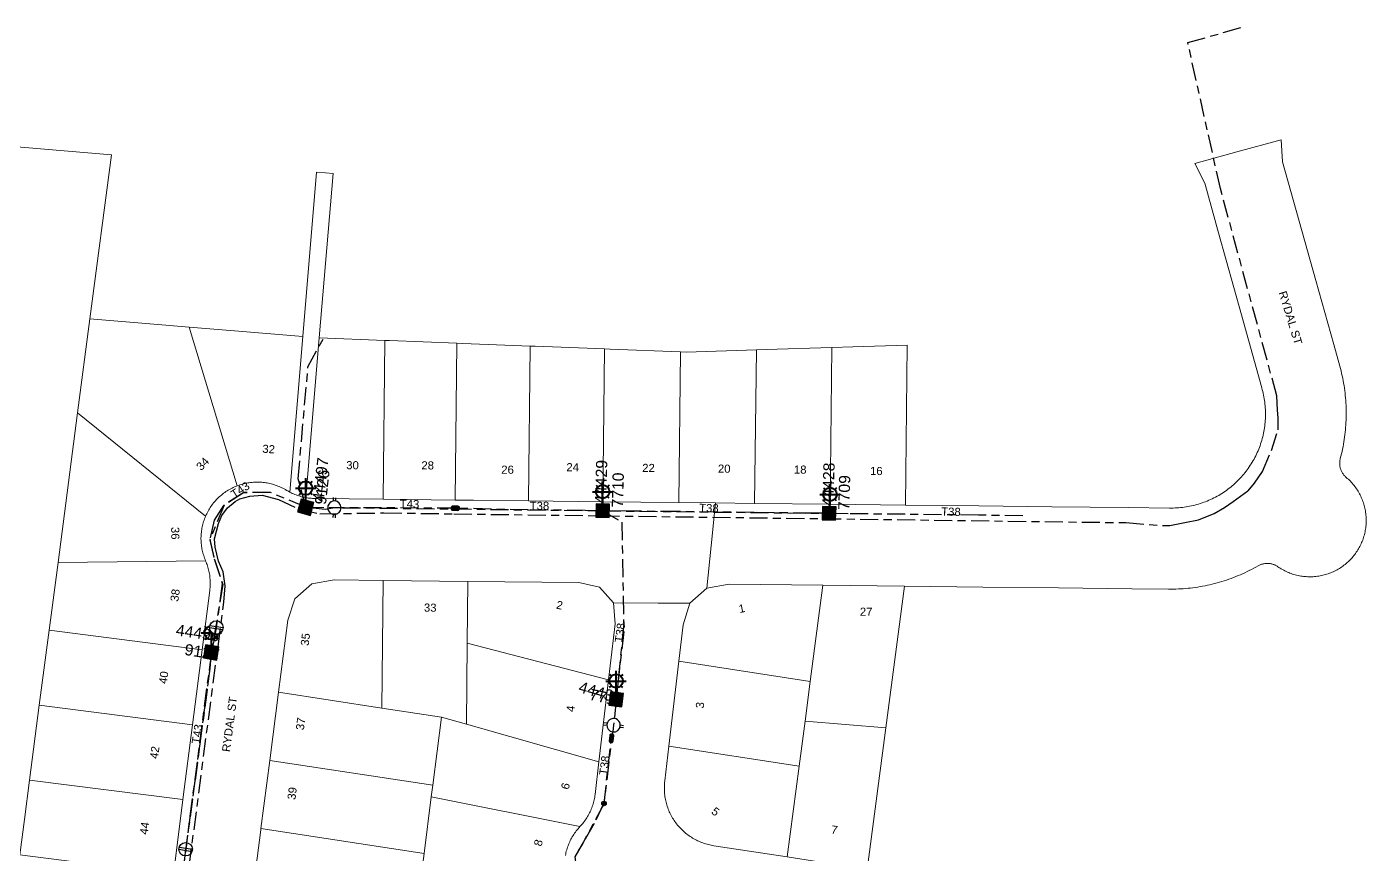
# Model space of a CAD drawing. Header units: metres. Extents: x -1 to 307109, y -2 to 6258593.
# Drawn here: x 306176.6 to 306473.9, y 6258409.2 to 6258592.9 of the extents above; entities that cross this region are included whole.
import ezdxf
from ezdxf.enums import TextEntityAlignment as Align

# ---------------------------------------------------------------- set-up
doc = ezdxf.new("R2010")
doc.units = ezdxf.units.M
doc.linetypes.add('Cable Exist UG', pattern=[8.2, 4, -1.2, 1.8, -1.2])
doc.layers.get('0').update_dxf_attribs({"color": 6})
for name, color, linetype, lineweight in [('Cadastre Buildings_SP_EXT', 9, 'Continuous', 5), ('Cadastre Land Parcels_SP_EXT', 9, 'Continuous', 5), ('Cadastre Roads_SP_EXT', 9, 'Continuous', 5)]:
    doc.layers.add(name, color=color, linetype=linetype, lineweight=lineweight)
for name, color, linetype in [('Equip_LV_EXT', 7, 'Continuous'), ('Equip_SL_EXT', 7, 'Continuous'), ('Equip_SP_SL_EXT', 7, 'Continuous'), ('Mains_HV_EXT', 7, 'Continuous'), ('Mains_LV_EXT', 7, 'Continuous'), ('Mains_SL_EXT', 7, 'Continuous'), ('Notes_SP_MISC', 7, 'Continuous'), ('SupportsUG_SP_LV_SL_EXT', 7, 'Continuous')]:
    doc.layers.add(name, color=color, linetype=linetype)
doc.styles.add('COLUMN_LABEL', font='arial.ttf')
doc.styles.add('iecARIAL', font='arial.ttf', dxfattribs={"height": 2})
doc.styles.add('POLE_LABEL', font='arial.ttf')
doc.styles.get("Standard").update_dxf_attribs({"font": 'arial.ttf'})

# ---------------------------------------------------------------- blocks, each defined once
blk = doc.blocks.new('COLUMN_EXT')
blk.add_hatch(color=256).paths.add_polyline_path([(-1.49, 1.48), (-1.49, -1.49), (1.48, -1.49), (1.48, 1.48)])
blk.add_lwpolyline([(-1.49, -1.49), (1.48, -1.49), (1.48, 1.48), (-1.49, 1.48)], close=True)
for tag, height, style, flags, p in [('ASSET_NUM', 2.5, 'COLUMN_LABEL', 8, (2, 2)), ('STRUCTURE_PLANT_NUMBER', 0.2, 'POLE_LABEL', 9, (1.81, 0.03)), ('STREET_CODE', 0.2, 'COLUMN_LABEL', 9, (1.81, -0.2))]:
    blk.add_attdef(tag, text='', height=height, dxfattribs=dict(style=style, flags=flags)).set_placement(p, align=Align.MIDDLE_LEFT)
at = {"flags": 1}
blk.add_attdef('Z', (1.81, -2.35), '', height=0.2, dxfattribs=at)
at = {"flags": 9}
for tag, p in [('COLUMN_TYPE', (1.81, -0.4)), ('OWNED_BY', (1.81, -0.6)), ('STATE', (1.81, -0.8)), ('USAGE', (1.81, -1)), ('STREETNAME', (1.81, -1.6)), ('SUBURB', (1.81, -1.8)), ('LEGEND', (1.81, -1.2)), ('LOCATION', (1.81, -1.4)), ('NOTES', (1.81, -2))]:
    blk.add_attdef(tag, text='', height=0.2, dxfattribs=at).set_placement(p, align=Align.MIDDLE_LEFT)
blk = doc.blocks.new('SL_LANTERN_EXT')
at = {"lineweight": 40}
for p, q in [((0, 1.97), (0, 6.47)), ((-2.25, 4.22), (2.25, 4.22)), ((-1.46, 5.68), (-1.06, 5.28)), ((-1.46, 2.76), (-1.06, 3.16)), ((1.46, 5.68), (1.06, 5.28)), ((1.46, 2.76), (1.06, 3.16)), ((0, 0), (0, 2.72))]:
    blk.add_line(p, q, dxfattribs=at)
blk.add_circle((0, 4.22), 1.5, dxfattribs=at)
at = {"style": 'iecARIAL', "flags": 8}
blk.add_attdef('ASSET_NUM', (1.5, 1.5), '', height=2.5, dxfattribs=at)
for tag, p, height, flags in [('OPERATING_VOLTAGE', (0.98, -1.65), 0.2, 9), ('ORIENTATION', (0.98, -1.85), 0.2, 9), ('OWNED_BY', (0.98, -2.05), 0.2, 9), ('STATE', (0.98, -2.25), 0.2, 9), ('CONSTRUCTED_VOLTAGE', (0.98, -0.65), 0.2, 9), ('CONTROL_TYPE', (0.98, -0.85), 0.2, 9), ('LANTERN_PURPOSE', (0.98, -1.05), 0.2, 9), ('LANTERN_TYPE', (0.98, -1.25), 0.2, 9), ('NO_PHASES', (0.98, -1.45), 0.2, 9), ('USAGE', (0.98, -2.45), 0.2, 9), ('CEXIST', (0.98, -2.65), 0.2, 9), ('CNEW', (0.98, -2.85), 0.2, 9), ('CNUMBER', (0.98, -3.05), 0.2, 9), ('LNUMBER', (2.18, -3.25), 2.5, 8), ('CREMOVE', (0.98, -3.25), 0.2, 9), ('CREPLACE', (0.98, -3.45), 0.2, 9), ('LKINGHEIGHT', (0.98, -3.65), 0.2, 9), ('LBRACKET', (0.98, -3.85), 0.2, 9), ('LBRACKETVOCAB', (0.98, -4.05), 0.2, 9), ('LCATEGORY', (0.98, -4.25), 0.2, 9), ('LCHARGE1', (0.98, -4.45), 0.2, 9), ('LCHARGE1PERCENT', (0.98, -4.65), 0.2, 9), ('LCHARGE2', (0.98, -4.85), 0.2, 9), ('LCHARGE2PERCENT', (0.98, -5.05), 0.2, 9), ('LCHARGE3', (0.98, -5.25), 0.2, 9), ('LCHARGE3PERCENT', (0.98, -5.45), 0.2, 9), ('LEXIST', (0.98, -5.65), 0.2, 9), ('LLAMP', (0.98, -5.85), 0.2, 9), ('LLAMPVOCAB', (0.98, -6.05), 0.2, 9), ('LMAST', (0.98, -6.25), 0.2, 9), ('LMASTVOCAB', (0.98, -6.45), 0.2, 9), ('LNEW', (0.98, -6.65), 0.2, 9), ('LANTNUMBER', (0.98, -6.85), 0.2, 9), ('LOUTREACH', (0.98, -7.25), 0.2, 9), ('LOUTREACHVOCAB', (0.98, -7.45), 0.2, 9), ('LRATECODE', (0.98, -7.65), 0.2, 9), ('LREMOVE', (0.98, -7.85), 0.2, 9), ('LREPLACE', (0.98, -8.05), 0.2, 9), ('LTYPE', (0.98, -8.25), 0.2, 9), ('LTYPEVOCAB', (0.98, -8.45), 0.2, 9), ('LEGEND', (0.98, -8.65), 0.2, 9), ('LOCATION', (0.98, -8.85), 0.2, 9), ('NOTES', (0.98, -9.05), 0.2, 9), ('STREETNAME', (0.98, -9.25), 0.2, 9), ('SUBURB', (0.98, -9.45), 0.2, 1)]:
    blk.add_attdef(tag, p, '', height=height, dxfattribs=dict(flags=flags))
blk = doc.blocks.new('LV_STJ_EXT')
h = blk.add_hatch(color=256)
edge = h.paths.add_edge_path()
edge.add_ellipse((-0.59, 0.13), major_axis=(0.226, 0.226), ratio=1, start_angle=45, end_angle=135)
edge.add_line((-0.91, 0.13), (-0.91, -0.13))
edge.add_ellipse((-0.59, -0.13), major_axis=(0.226, 0.226), ratio=1, start_angle=135, end_angle=225)
edge.add_line((-0.59, -0.45), (0.59, -0.45))
edge.add_ellipse((0.59, -0.13), major_axis=(-0.226, 0.226), ratio=1, start_angle=135, end_angle=225)
edge.add_line((0.91, -0.13), (0.91, 0.13))
edge.add_ellipse((0.59, 0.13), major_axis=(-0.226, 0.226), ratio=1, start_angle=225, end_angle=315)
edge.add_line((0.59, 0.45), (-0.59, 0.45))
blk.add_lwpolyline([(-0.91, 0.13), (-0.91, -0.13, 0.414214), (-0.59, -0.45), (0.59, -0.45, 0.414214), (0.91, -0.13), (0.91, 0.13, 0.414214), (0.59, 0.45), (-0.59, 0.45, 0.414214)], format="xyb", close=True)
at = {"flags": 1}
blk.add_attdef('Z', (0, 0), '', height=0.2, dxfattribs=at)
at = {"flags": 9}
for tag, p in [('ORIENTATION', (0, 0)), ('USAGE', (0, -0.2)), ('LEGEND', (0, -0.4)), ('NOTES', (0, -0.6))]:
    blk.add_attdef(tag, text='', height=0.2, dxfattribs=at).set_placement(p, align=Align.MIDDLE_LEFT)
blk = doc.blocks.new('SL_STJ_EXT')
h = blk.add_hatch(color=256)
edge = h.paths.add_edge_path()
edge.add_ellipse((-0.59, 0.13), major_axis=(0.226, 0.226), ratio=1, start_angle=45, end_angle=135)
edge.add_line((-0.91, 0.13), (-0.91, -0.13))
edge.add_ellipse((-0.59, -0.13), major_axis=(0.226, 0.226), ratio=1, start_angle=135, end_angle=225)
edge.add_line((-0.59, -0.45), (0.59, -0.45))
edge.add_ellipse((0.59, -0.13), major_axis=(-0.226, 0.226), ratio=1, start_angle=135, end_angle=225)
edge.add_line((0.91, -0.13), (0.91, 0.13))
edge.add_ellipse((0.59, 0.13), major_axis=(-0.226, 0.226), ratio=1, start_angle=225, end_angle=315)
edge.add_line((0.59, 0.45), (-0.59, 0.45))
blk.add_lwpolyline([(-0.91, 0.13), (-0.91, -0.13, 0.414214), (-0.59, -0.45), (0.59, -0.45, 0.414214), (0.91, -0.13), (0.91, 0.13, 0.414214), (0.59, 0.45), (-0.59, 0.45, 0.414214)], format="xyb", close=True)
at = {"flags": 1}
blk.add_attdef('Z', (0, 0), '', height=0.2, dxfattribs=at)
at = {"flags": 9}
for tag, p in [('ORIENTATION', (0, 0)), ('USAGE', (0, -0.2)), ('LEGEND', (0, -0.4)), ('NOTES', (0, -0.6))]:
    blk.add_attdef(tag, text='', height=0.2, dxfattribs=at).set_placement(p, align=Align.MIDDLE_LEFT)
blk = doc.blocks.new('LV_UG_LINKS_CLOSED_EXT')
blk.add_wipeout([(-1.06, 1.06), (-1.18, 0.92), (-1.29, 0.76), (-1.37, 0.59), (-1.43, 0.42), (-1.48, 0.23), (-1.49, 0.05), (-1.49, -0.14), (-1.46, -0.33), (-1.41, -0.51), (-1.33, -0.68), (-1.24, -0.84), (-1.12, -0.99), (-0.99, -1.12), (-0.84, -1.24), (-0.68, -1.33), (-0.51, -1.41), (-0.33, -1.46), (-0.14, -1.49), (0.05, -1.49), (0.23, -1.48), (0.42, -1.43), (0.59, -1.37), (0.76, -1.29), (0.92, -1.18), (1.06, -1.06), (1.18, -0.92), (1.29, -0.76), (1.37, -0.59), (1.43, -0.42), (1.48, -0.23), (1.49, -0.05), (1.49, 0.14), (1.46, 0.33), (1.41, 0.51), (1.33, 0.68), (1.24, 0.84), (1.12, 0.99), (0.99, 1.12), (0.84, 1.24), (0.68, 1.33), (0.51, 1.41), (0.33, 1.46), (0.14, 1.49), (-0.05, 1.49), (-0.23, 1.48), (-0.42, 1.43), (-0.59, 1.37), (-0.76, 1.29), (-0.92, 1.18)])
for p, q in [((-0.25, -1.48), (-0.25, 1.48)), ((0.25, -1.48), (0.25, 1.48))]:
    blk.add_line(p, q)
blk.add_circle((0, 0), 1.5)
at = {"flags": 9}
for tag, p in [('ACTUAL_STATUS', (0, 0)), ('CONSTRUCTED_VOLTAGE', (0, -0.2)), ('OPERATING_VOLTAGE', (0, -0.6)), ('ORIENTATION', (0, -0.8)), ('STATE', (0, -1)), ('SWITCH_TYPE', (0, -1.2)), ('NO_PHASES', (0, -0.4)), ('USAGE', (0, -1.4)), ('NOTES', (0, -1.6))]:
    blk.add_attdef(tag, text='', height=0.2, dxfattribs=at).set_placement(p, align=Align.MIDDLE_LEFT)
at = {"flags": 1}
blk.add_attdef('Z', (0, 0), '', height=0.2, dxfattribs=at)
blk = doc.blocks.new('LV_UG_LINKS_OPEN_EXT')
blk.add_wipeout([(-0.25, 1.47), (-0.43, 1.43), (-0.61, 1.36), (-0.77, 1.28), (-0.93, 1.17), (-1.07, 1.05), (-1.19, 0.9), (-1.29, 0.75), (-1.38, 0.58), (-1.44, 0.4), (-1.48, 0.22), (-1.49, 0.03), (-1.49, -0.16), (-1.45, -0.34), (-1.4, -0.52), (-1.32, -0.69), (-1.23, -0.85), (-1.11, -1), (-0.98, -1.13), (-0.83, -1.24), (-0.66, -1.34), (-0.49, -1.41), (-0.31, -1.46), (-0.13, -1.49), (0.06, -1.49), (0.25, -1.47), (0.43, -1.43), (0.61, -1.36), (0.77, -1.28), (0.93, -1.17), (1.07, -1.05), (1.19, -0.9), (1.29, -0.75), (1.38, -0.58), (1.44, -0.4), (1.48, -0.22), (1.49, -0.03), (1.49, 0.16), (1.45, 0.34), (1.4, 0.52), (1.32, 0.69), (1.23, 0.85), (1.11, 1), (0.98, 1.13), (0.83, 1.24), (0.66, 1.34), (0.49, 1.41), (0.31, 1.46), (0.13, 1.49), (-0.06, 1.49)])
for p, q in [((-0.25, 1.47), (-0.25, 2.22)), ((0.25, 1.47), (0.25, 2.22)), ((-0.25, -1.47), (-0.25, -2.22)), ((0.25, -1.47), (0.25, -2.22))]:
    blk.add_line(p, q)
blk.add_lwpolyline([(0, -1.49, 1), (0, 1.49, 1)], format="xyb", close=True)
at = {"flags": 9}
for tag, p in [('ACTUAL_STATUS', (0, 0)), ('CONSTRUCTED_VOLTAGE', (0, -0.2)), ('OPERATING_VOLTAGE', (0, -0.6)), ('ORIENTATION', (0, -0.8)), ('STATE', (0, -1)), ('SWITCH_TYPE', (0, -1.2)), ('NO_PHASES', (0, -0.4)), ('USAGE', (0, -1.4)), ('NOTES', (0, -1.6))]:
    blk.add_attdef(tag, text='', height=0.2, dxfattribs=at).set_placement(p, align=Align.MIDDLE_LEFT)
at = {"flags": 1}
blk.add_attdef('Z', (0, 0), '', height=0.2, dxfattribs=at)
blk = doc.blocks.new('CONNECTOR_NODE_EXT')
h = blk.add_hatch(color=256)
edge = h.paths.add_edge_path()
edge.add_arc((0, 0), 0.5, 0, 360)
blk.add_circle((0, 0), 0.5)
at = {"flags": 1}
blk.add_attdef('Z', (0, 0), '', height=0.2, dxfattribs=at)
at = {"flags": 9}
for tag, p in [('CONNECTOR_TYPE', (0, 0)), ('CONSTRUCTED_VOLTAGE', (0, -0.2)), ('OPERATING_VOLTAGE', (0, -0.6)), ('ORIENTATION', (0, -0.8)), ('SUBTYPE', (0, -1)), ('NO_PHASES', (0, -0.4)), ('USAGE', (0, -1.2)), ('NOTES', (0, -1.4))]:
    blk.add_attdef(tag, text='', height=0.2, dxfattribs=at).set_placement(p, align=Align.MIDDLE_LEFT)

msp = doc.modelspace()

# ---------------------------------------------------------------- linework, layer by layer
at = {"layer": 'Cadastre Buildings_SP_EXT', "linetype": 'Continuous'}
msp.add_lwpolyline([(306176.06, 6258416.92), (306177.21, 6258425.7), (306179.38, 6258442.32), (306181.56, 6258458.94), (306183.53, 6258474.01), (306187.88, 6258507.22), (306190.6, 6258528.05), (306195.37, 6258564.45), (306150.74, 6258568.2)], dxfattribs=at)
at = {"layer": 'Cadastre Land Parcels_SP_EXT', "linetype": 'Continuous'}
for points in [[(306216.4, 6258484.53), (306216.53, 6258484.81), (306216.68, 6258485.09), (306216.82, 6258485.37), (306216.98, 6258485.64), (306217.14, 6258485.91), (306217.31, 6258486.17), (306217.48, 6258486.43), (306217.66, 6258486.68), (306217.85, 6258486.93), (306218.04, 6258487.18), (306218.24, 6258487.42), (306218.45, 6258487.65), (306218.66, 6258487.88), (306218.88, 6258488.11), (306219.1, 6258488.33), (306219.33, 6258488.54), (306219.56, 6258488.75), (306219.8, 6258488.95), (306220.04, 6258489.15), (306220.29, 6258489.34), (306220.54, 6258489.52), (306220.8, 6258489.7), (306221.06, 6258489.87), (306221.33, 6258490.03), (306221.6, 6258490.19), (306221.87, 6258490.34), (306222.15, 6258490.49), (306222.43, 6258490.62), (306222.72, 6258490.75), (306223, 6258490.87), (306223.3, 6258490.99), (306212.64, 6258526.22), (306207.48, 6258526.65), (306190.6, 6258528.05), (306187.88, 6258507.22), (306216.27, 6258484.24), (306216.4, 6258484.53)], [(306237.86, 6258524.13), (306222.67, 6258525.39), (306212.64, 6258526.22), (306223.3, 6258490.99), (306223.58, 6258491.1), (306223.88, 6258491.2), (306224.17, 6258491.29), (306224.47, 6258491.37), (306224.76, 6258491.45), (306225.06, 6258491.52), (306225.37, 6258491.58), (306225.67, 6258491.64), (306225.97, 6258491.69), (306226.28, 6258491.73), (306226.59, 6258491.76), (306226.89, 6258491.78), (306227.2, 6258491.8), (306227.51, 6258491.81), (306227.82, 6258491.82), (306228.12, 6258491.81), (306228.43, 6258491.8), (306228.74, 6258491.78), (306229.05, 6258491.75), (306229.35, 6258491.71), (306229.66, 6258491.67), (306229.96, 6258491.62), (306230.26, 6258491.56), (306230.57, 6258491.5), (306230.86, 6258491.42), (306231.16, 6258491.34), (306231.46, 6258491.26), (306231.75, 6258491.16), (306232.04, 6258491.06), (306232.33, 6258490.95), (306232.62, 6258490.83), (306232.9, 6258490.71), (306233.18, 6258490.58), (306233.45, 6258490.45), (306233.73, 6258490.3), (306233.99, 6258490.15), (306234.26, 6258489.99), (306234.5, 6258489.87), (306234.73, 6258489.74), (306234.96, 6258489.6), (306237.86, 6258524.13)], [(306256.06, 6258523.26), (306241.51, 6258523.82), (306238.53, 6258488.38), (306238.82, 6258488.33), (306239.12, 6258488.28), (306239.42, 6258488.25), (306239.72, 6258488.22), (306240.02, 6258488.2), (306240.32, 6258488.18), (306240.62, 6258488.18), (306255.67, 6258488.01), (306256.06, 6258523.26)], [(306272.05, 6258522.64), (306257.09, 6258523.22), (306256.06, 6258523.26), (306255.67, 6258488.01), (306271.67, 6258487.84), (306272.05, 6258522.64)], [(306288.3, 6258522.01), (306275.26, 6258522.51), (306273.23, 6258522.59), (306272.05, 6258522.64), (306271.67, 6258487.84), (306275.73, 6258487.79), (306287.92, 6258487.65), (306288.3, 6258522.01)], [(306304.81, 6258521.36), (306289.42, 6258521.96), (306288.3, 6258522.01), (306287.92, 6258487.65), (306304.43, 6258487.47), (306304.81, 6258521.36)], [(306321.66, 6258520.71), (306306.06, 6258521.32), (306304.81, 6258521.36), (306304.43, 6258487.47), (306321.28, 6258487.28), (306321.66, 6258520.71)], [(306338.52, 6258521.15), (306322.95, 6258520.66), (306321.66, 6258520.71), (306321.28, 6258487.28), (306329.43, 6258487.19), (306338.13, 6258487.1), (306338.52, 6258521.15)], [(306355.27, 6258521.69), (306340.7, 6258521.22), (306338.52, 6258521.15), (306338.13, 6258487.1), (306354.88, 6258486.91), (306355.27, 6258521.69)], [(306372.03, 6258522.22), (306359.94, 6258521.84), (306355.27, 6258521.69), (306354.88, 6258486.91), (306371.63, 6258486.72), (306372.03, 6258522.22)], [(306216.17, 6258474.64), (306216.06, 6258474.92), (306215.95, 6258475.21), (306215.86, 6258475.51), (306215.77, 6258475.8), (306215.68, 6258476.1), (306215.61, 6258476.4), (306215.54, 6258476.7), (306215.48, 6258477), (306215.42, 6258477.3), (306215.38, 6258477.61), (306215.34, 6258477.91), (306215.31, 6258478.22), (306215.29, 6258478.53), (306215.27, 6258478.83), (306215.26, 6258479.14), (306215.26, 6258479.45), (306215.27, 6258479.76), (306215.28, 6258480.07), (306215.31, 6258480.37), (306215.34, 6258480.68), (306215.37, 6258480.99), (306215.42, 6258481.29), (306215.47, 6258481.59), (306215.53, 6258481.9), (306215.6, 6258482.2), (306215.67, 6258482.5), (306215.76, 6258482.79), (306215.85, 6258483.09), (306215.94, 6258483.38), (306216.05, 6258483.67), (306216.16, 6258483.96), (306216.27, 6258484.24), (306187.88, 6258507.22), (306183.53, 6258474.01), (306216.29, 6258474.35), (306216.17, 6258474.64)], [(306217.21, 6258467.8), (306217.25, 6258468.1), (306217.28, 6258468.41), (306217.3, 6258468.71), (306217.31, 6258469.01), (306217.31, 6258469.32), (306217.31, 6258469.62), (306217.3, 6258469.93), (306217.29, 6258470.23), (306217.26, 6258470.53), (306217.23, 6258470.84), (306217.19, 6258471.14), (306217.15, 6258471.44), (306217.09, 6258471.74), (306217.03, 6258472.04), (306216.96, 6258472.33), (306216.89, 6258472.63), (306216.81, 6258472.92), (306216.72, 6258473.21), (306216.62, 6258473.5), (306216.52, 6258473.79), (306216.41, 6258474.07), (306216.29, 6258474.35), (306183.53, 6258474.01), (306181.56, 6258458.94), (306215.52, 6258454.61), (306217.21, 6258467.8)], [(306255.71, 6258470), (306244.81, 6258470.13), (306239.87, 6258469.22), (306236.08, 6258465.92), (306234.5, 6258461.15), (306232.46, 6258445.18), (306255.39, 6258441.68), (306255.71, 6258470)], [(306274.36, 6258456.1), (306274.51, 6258469.79), (306255.71, 6258470), (306255.39, 6258441.68), (306268.63, 6258439.66), (306274.16, 6258438.09), (306274.36, 6258456.1)], [(306307.18, 6258460.34), (306306.79, 6258465.01), (306303.69, 6258468.53), (306299.11, 6258469.52), (306274.51, 6258469.79), (306274.36, 6258456.1), (306305.72, 6258447.92), (306307.18, 6258460.34)], [(306353.28, 6258468.92), (306332.48, 6258469.15), (306327.55, 6258468.25), (306323.79, 6258464.94), (306322.27, 6258460.17), (306321.32, 6258452.08), (306350.48, 6258447.57), (306353.28, 6258468.92)], [(306371.38, 6258468.72), (306353.28, 6258468.92), (306350.48, 6258447.57), (306349.33, 6258438.77), (306367.26, 6258437.31), (306371.38, 6258468.72)], [(306215.52, 6258454.61), (306181.56, 6258458.94), (306179.38, 6258442.32), (306213.39, 6258437.98), (306215.52, 6258454.61)], [(306305.72, 6258447.92), (306274.36, 6258456.1), (306274.16, 6258438.09), (306303.59, 6258429.75), (306305.72, 6258447.92)], [(306349.33, 6258438.77), (306350.48, 6258447.57), (306321.32, 6258452.08), (306319.1, 6258433.22), (306348.02, 6258428.75), (306349.33, 6258438.77)], [(306268.63, 6258439.66), (306255.39, 6258441.68), (306232.46, 6258445.18), (306230.52, 6258430.06), (306266.7, 6258424.53), (306268.63, 6258439.66)], [(306213.39, 6258437.98), (306179.38, 6258442.32), (306177.21, 6258425.7), (306211.26, 6258421.35), (306213.39, 6258437.98)], [(306299.59, 6258415.59), (306299.8, 6258415.83), (306300, 6258416.06), (306300.19, 6258416.3), (306300.38, 6258416.55), (306300.56, 6258416.8), (306300.73, 6258417.06), (306300.9, 6258417.32), (306301.06, 6258417.58), (306301.22, 6258417.85), (306301.37, 6258418.12), (306301.51, 6258418.39), (306301.64, 6258418.67), (306301.77, 6258418.95), (306301.89, 6258419.24), (306302.01, 6258419.53), (306302.11, 6258419.82), (306302.21, 6258420.11), (306302.3, 6258420.4), (306302.39, 6258420.7), (306302.47, 6258421), (306302.54, 6258421.3), (306302.6, 6258421.61), (306302.65, 6258421.91), (306302.7, 6258422.22), (306302.74, 6258422.52), (306303.59, 6258429.75), (306274.16, 6258438.09), (306268.63, 6258439.66), (306266.7, 6258424.53), (306266.37, 6258422), (306299.38, 6258415.37), (306299.59, 6258415.59)], [(306367.26, 6258437.31), (306349.33, 6258438.77), (306348.02, 6258428.75), (306345.38, 6258408.63), (306363.14, 6258405.88), (306367.26, 6258437.31)], [(306348.02, 6258428.75), (306319.1, 6258433.22), (306318.19, 6258425.5), (306318.16, 6258425.19), (306318.13, 6258424.87), (306318.11, 6258424.56), (306318.1, 6258424.24), (306318.1, 6258423.92), (306318.1, 6258423.6), (306318.11, 6258423.29), (306318.13, 6258422.97), (306318.16, 6258422.66), (306318.19, 6258422.34), (306318.24, 6258422.03), (306318.29, 6258421.71), (306318.34, 6258421.4), (306318.41, 6258421.09), (306318.48, 6258420.78), (306318.56, 6258420.47), (306318.65, 6258420.17), (306318.75, 6258419.87), (306318.85, 6258419.57), (306318.96, 6258419.27), (306319.08, 6258418.98), (306319.2, 6258418.68), (306319.33, 6258418.4), (306319.47, 6258418.11), (306319.62, 6258417.83), (306319.77, 6258417.55), (306319.93, 6258417.28), (306320.1, 6258417.01), (306320.27, 6258416.74), (306320.45, 6258416.48), (306320.64, 6258416.22), (306320.83, 6258415.97), (306321.03, 6258415.72), (306321.23, 6258415.48), (306321.44, 6258415.24), (306321.66, 6258415.01), (306321.88, 6258414.78), (306322.11, 6258414.56), (306322.34, 6258414.34), (306322.58, 6258414.13), (306322.82, 6258413.93), (306323.07, 6258413.73), (306323.32, 6258413.54), (306323.58, 6258413.35), (306323.84, 6258413.17), (306324.1, 6258413), (306324.37, 6258412.84), (306324.65, 6258412.68), (306324.93, 6258412.52), (306325.21, 6258412.38), (306325.49, 6258412.24), (306325.78, 6258412.11), (306326.07, 6258411.98), (306326.37, 6258411.86), (306326.66, 6258411.75), (306326.96, 6258411.65), (306327.27, 6258411.55), (306327.57, 6258411.47), (306327.88, 6258411.38), (306328.19, 6258411.31), (306328.5, 6258411.25), (306328.81, 6258411.19), (306329.12, 6258411.14), (306345.38, 6258408.63), (306348.02, 6258428.75)], [(306266.37, 6258422), (306266.7, 6258424.53), (306230.52, 6258430.06), (306228.58, 6258414.94), (306264.76, 6258409.41), (306266.37, 6258422)], [(306211.26, 6258421.35), (306177.21, 6258425.7), (306176.06, 6258416.92), (306175.03, 6258409.08), (306209.13, 6258404.73), (306211.26, 6258421.35)], [(306263.03, 6258395.91), (306264.76, 6258409.41), (306228.58, 6258414.94), (306228.54, 6258414.64), (306226.64, 6258399.82), (306262.82, 6258394.29), (306263.03, 6258395.91)]]:
    msp.add_lwpolyline(points, close=True, dxfattribs=at)
msp.add_lwpolyline([(306296.14, 6258408.98), (306296.2, 6258409.29), (306296.27, 6258409.6), (306296.34, 6258409.91), (306296.43, 6258410.21), (306296.52, 6258410.51), (306296.62, 6258410.81), (306296.72, 6258411.11), (306296.84, 6258411.41), (306296.96, 6258411.7), (306297.09, 6258411.99), (306297.22, 6258412.27), (306297.36, 6258412.55), (306297.52, 6258412.83), (306297.67, 6258413.1), (306297.84, 6258413.37), (306298.01, 6258413.64), (306298.18, 6258413.9), (306298.37, 6258414.16), (306298.56, 6258414.41), (306298.76, 6258414.66), (306298.96, 6258414.9), (306299.17, 6258415.14), (306299.38, 6258415.37), (306266.37, 6258422), (306264.76, 6258409.41), (306263.03, 6258395.91)], dxfattribs=at)
at = {"layer": 'Cadastre Roads_SP_EXT', "linetype": 'Continuous'}
for points in [[(306473.34, 6258486.94), (306473.25, 6258487.23), (306473.14, 6258487.53), (306473.03, 6258487.82), (306472.92, 6258488.11), (306472.79, 6258488.4), (306472.66, 6258488.68), (306472.52, 6258488.96), (306472.38, 6258489.24), (306472.23, 6258489.51), (306472.07, 6258489.78), (306471.91, 6258490.05), (306471.73, 6258490.31), (306471.55, 6258490.57), (306471.37, 6258490.82), (306471.18, 6258491.07), (306470.98, 6258491.31), (306470.78, 6258491.55), (306470.57, 6258491.78), (306470.36, 6258492.01), (306470.14, 6258492.23), (306469.91, 6258492.44), (306469.68, 6258492.65), (306469.44, 6258492.86), (306469.31, 6258492.98), (306469.18, 6258493.1), (306469.06, 6258493.23), (306468.94, 6258493.36), (306468.83, 6258493.5), (306468.73, 6258493.64), (306468.63, 6258493.79), (306468.53, 6258493.94), (306468.45, 6258494.1), (306468.37, 6258494.26), (306468.3, 6258494.42), (306468.24, 6258494.59), (306468.18, 6258494.76), (306468.13, 6258494.93), (306468.09, 6258495.1), (306468.05, 6258495.27), (306468.02, 6258495.45), (306468.01, 6258495.63), (306467.99, 6258495.8), (306467.99, 6258495.98), (306467.99, 6258496.16), (306468.01, 6258496.34), (306468.02, 6258496.51), (306468.05, 6258496.69), (306468.09, 6258496.86), (306468.13, 6258497.04), (306468.26, 6258497.56), (306468.39, 6258498.08), (306468.51, 6258498.61), (306468.63, 6258499.14), (306468.73, 6258499.67), (306468.83, 6258500.2), (306468.92, 6258500.73), (306469.01, 6258501.27), (306469.08, 6258501.8), (306469.15, 6258502.34), (306469.21, 6258502.88), (306469.27, 6258503.42), (306469.31, 6258503.95), (306469.35, 6258504.49), (306469.38, 6258505.03), (306469.41, 6258505.57), (306469.43, 6258506.11), (306469.43, 6258506.65), (306469.44, 6258507.2), (306469.43, 6258507.74), (306469.42, 6258508.28), (306469.4, 6258508.83), (306469.37, 6258509.38), (306469.33, 6258509.93), (306469.29, 6258510.48), (306469.23, 6258511.03), (306469.17, 6258511.58), (306469.11, 6258512.13), (306469.03, 6258512.68), (306468.95, 6258513.23), (306468.86, 6258513.77), (306468.76, 6258514.32), (306468.65, 6258514.86), (306468.53, 6258515.4), (306468.41, 6258515.94), (306468.28, 6258516.48), (306468.15, 6258517.01), (306468, 6258517.54), (306466.66, 6258522.36), (306462.7, 6258536.52), (306455.33, 6258562.92), (306454.97, 6258567.76), (306445.19, 6258565.07), (306435.83, 6258562.48), (306438.04, 6258558.12), (306441.1, 6258547.11), (306446.18, 6258528.91), (306450.69, 6258512.71), (306450.8, 6258512.32), (306450.91, 6258511.92), (306451, 6258511.53), (306451.09, 6258511.13), (306451.17, 6258510.73), (306451.24, 6258510.33), (306451.3, 6258509.93), (306451.36, 6258509.52), (306451.4, 6258509.12), (306451.44, 6258508.72), (306451.47, 6258508.31), (306451.5, 6258507.9), (306451.51, 6258507.5), (306451.52, 6258507.09), (306451.52, 6258506.68), (306451.51, 6258506.28), (306451.49, 6258505.87), (306451.47, 6258505.46), (306451.44, 6258505.06), (306451.4, 6258504.65), (306451.35, 6258504.25), (306451.3, 6258503.85), (306451.23, 6258503.44), (306451.16, 6258503.04), (306451.08, 6258502.64), (306450.99, 6258502.25), (306450.9, 6258501.85), (306450.8, 6258501.46), (306450.69, 6258501.07), (306450.57, 6258500.68), (306450.44, 6258500.29), (306450.31, 6258499.9), (306450.17, 6258499.52), (306450.02, 6258499.14), (306449.87, 6258498.77), (306449.7, 6258498.39), (306449.53, 6258498.02), (306449.36, 6258497.66), (306449.17, 6258497.29), (306448.98, 6258496.94), (306448.78, 6258496.58), (306448.58, 6258496.23), (306448.37, 6258495.88), (306448.15, 6258495.54), (306447.92, 6258495.2), (306447.69, 6258494.86), (306447.45, 6258494.53), (306447.21, 6258494.21), (306446.96, 6258493.89), (306446.7, 6258493.57), (306446.44, 6258493.26), (306446.17, 6258492.96), (306445.89, 6258492.66), (306445.61, 6258492.36), (306445.32, 6258492.08), (306445.03, 6258491.79), (306444.73, 6258491.52), (306444.43, 6258491.24), (306444.12, 6258490.98), (306443.81, 6258490.72), (306443.49, 6258490.47), (306443.17, 6258490.22), (306442.84, 6258489.98), (306442.51, 6258489.74), (306442.17, 6258489.52), (306441.83, 6258489.3), (306441.48, 6258489.08), (306441.13, 6258488.87), (306440.78, 6258488.67), (306440.42, 6258488.48), (306440.06, 6258488.29), (306439.69, 6258488.11), (306439.32, 6258487.94), (306438.95, 6258487.78), (306438.58, 6258487.62), (306438.2, 6258487.47), (306437.82, 6258487.33), (306437.43, 6258487.19), (306437.05, 6258487.06), (306436.66, 6258486.94), (306436.27, 6258486.83), (306435.87, 6258486.72), (306435.48, 6258486.63), (306435.08, 6258486.54), (306434.68, 6258486.45), (306434.28, 6258486.38), (306433.88, 6258486.31), (306433.48, 6258486.25), (306433.08, 6258486.2), (306432.67, 6258486.16), (306432.26, 6258486.13), (306431.86, 6258486.1), (306431.45, 6258486.08), (306431.05, 6258486.07), (306430.64, 6258486.07), (306430.23, 6258486.07), (306421.13, 6258486.17), (306404.13, 6258486.36), (306387.88, 6258486.54), (306371.63, 6258486.72), (306354.88, 6258486.91), (306338.13, 6258487.1), (306329.43, 6258487.19), (306328.49, 6258477.71), (306327.55, 6258468.25), (306332.48, 6258469.15), (306353.28, 6258468.92), (306371.38, 6258468.72), (306388.79, 6258468.52), (306405.58, 6258468.34), (306421.82, 6258468.15), (306430.02, 6258468.06), (306430.56, 6258468.06), (306431.1, 6258468.07), (306431.64, 6258468.08), (306432.18, 6258468.1), (306432.73, 6258468.13), (306433.27, 6258468.16), (306433.81, 6258468.21), (306434.35, 6258468.26), (306434.89, 6258468.31), (306435.43, 6258468.38), (306435.96, 6258468.45), (306436.5, 6258468.53), (306437.03, 6258468.62), (306437.57, 6258468.72), (306438.11, 6258468.82), (306438.64, 6258468.93), (306439.18, 6258469.05), (306439.71, 6258469.18), (306440.24, 6258469.31), (306440.77, 6258469.45), (306441.3, 6258469.6), (306441.83, 6258469.76), (306442.35, 6258469.92), (306442.87, 6258470.09), (306443.39, 6258470.27), (306443.91, 6258470.46), (306444.42, 6258470.65), (306444.93, 6258470.85), (306445.44, 6258471.06), (306445.94, 6258471.27), (306446.44, 6258471.49), (306446.94, 6258471.72), (306447.44, 6258471.96), (306447.93, 6258472.2), (306448.42, 6258472.45), (306448.9, 6258472.7), (306449.38, 6258472.97), (306449.86, 6258473.24), (306450.02, 6258473.32), (306450.17, 6258473.4), (306450.33, 6258473.47), (306450.49, 6258473.53), (306450.66, 6258473.59), (306450.83, 6258473.64), (306451, 6258473.68), (306451.17, 6258473.71), (306451.34, 6258473.74), (306451.51, 6258473.76), (306451.69, 6258473.77), (306451.86, 6258473.78), (306452.04, 6258473.78), (306452.21, 6258473.77), (306452.38, 6258473.75), (306452.56, 6258473.73), (306452.73, 6258473.7), (306452.9, 6258473.66), (306453.07, 6258473.61), (306453.23, 6258473.56), (306453.4, 6258473.5), (306453.56, 6258473.43), (306453.7, 6258473.36), (306453.84, 6258473.29), (306453.97, 6258473.22), (306454.11, 6258473.13), (306454.24, 6258473.05), (306454.49, 6258472.88), (306454.75, 6258472.71), (306455.02, 6258472.55), (306455.28, 6258472.39), (306455.56, 6258472.25), (306455.83, 6258472.11), (306456.11, 6258471.97), (306456.39, 6258471.85), (306456.67, 6258471.73), (306456.96, 6258471.61), (306457.25, 6258471.51), (306457.54, 6258471.41), (306457.84, 6258471.32), (306458.14, 6258471.24), (306458.44, 6258471.16), (306458.74, 6258471.09), (306459.04, 6258471.03), (306459.34, 6258470.98), (306459.65, 6258470.93), (306459.95, 6258470.89), (306460.26, 6258470.86), (306460.57, 6258470.84), (306460.88, 6258470.82), (306461.19, 6258470.81), (306461.49, 6258470.81), (306461.8, 6258470.82), (306462.11, 6258470.83), (306462.42, 6258470.85), (306462.73, 6258470.88), (306463.03, 6258470.92), (306463.34, 6258470.97), (306463.64, 6258471.02), (306463.94, 6258471.08), (306464.25, 6258471.14), (306464.54, 6258471.22), (306464.84, 6258471.3), (306465.14, 6258471.39), (306465.43, 6258471.49), (306465.72, 6258471.59), (306466.01, 6258471.7), (306466.29, 6258471.82), (306466.57, 6258471.94), (306466.85, 6258472.07), (306467.13, 6258472.21), (306467.4, 6258472.36), (306467.67, 6258472.51), (306467.93, 6258472.67), (306468.19, 6258472.83), (306468.45, 6258473), (306468.7, 6258473.18), (306468.94, 6258473.36), (306469.19, 6258473.55), (306469.42, 6258473.74), (306469.65, 6258473.94), (306469.88, 6258474.15), (306470.11, 6258474.36), (306470.32, 6258474.58), (306470.53, 6258474.8), (306470.74, 6258475.03), (306470.94, 6258475.26), (306471.14, 6258475.5), (306471.32, 6258475.74), (306471.51, 6258475.99), (306471.68, 6258476.24), (306471.85, 6258476.5), (306472.02, 6258476.76), (306472.18, 6258477.02), (306472.33, 6258477.29), (306472.47, 6258477.56), (306472.61, 6258477.83), (306472.74, 6258478.11), (306472.86, 6258478.39), (306472.98, 6258478.67), (306473.09, 6258478.96), (306473.19, 6258479.25), (306473.29, 6258479.55), (306473.38, 6258479.85), (306473.47, 6258480.15), (306473.54, 6258480.45), (306473.61, 6258480.76), (306473.67, 6258481.06), (306473.72, 6258481.37), (306473.77, 6258481.68), (306473.8, 6258481.99), (306473.83, 6258482.3), (306473.86, 6258482.61), (306473.87, 6258482.93), (306473.88, 6258483.24), (306473.87, 6258483.55), (306473.86, 6258483.86), (306473.85, 6258484.18), (306473.82, 6258484.49), (306473.79, 6258484.8), (306473.75, 6258485.11), (306473.7, 6258485.42), (306473.64, 6258485.72), (306473.58, 6258486.03), (306473.51, 6258486.33), (306473.43, 6258486.64), (306473.34, 6258486.94)], [(306241.51, 6258523.82), (306244.57, 6258560.3), (306242.92, 6258560.44), (306240.92, 6258560.61), (306237.86, 6258524.13), (306234.96, 6258489.6), (306235.24, 6258489.46), (306235.52, 6258489.32), (306235.81, 6258489.19), (306236.1, 6258489.07), (306236.4, 6258488.96), (306236.7, 6258488.85), (306236.99, 6258488.75), (306237.3, 6258488.66), (306237.6, 6258488.58), (306237.91, 6258488.5), (306238.22, 6258488.44), (306238.53, 6258488.38), (306241.51, 6258523.82)]]:
    msp.add_lwpolyline(points, close=True, dxfattribs=at)
msp.add_lwpolyline([(306345.38, 6258408.63), (306329.12, 6258411.14), (306328.81, 6258411.19), (306328.5, 6258411.25), (306328.19, 6258411.31), (306327.88, 6258411.38), (306327.57, 6258411.47), (306327.27, 6258411.55), (306326.96, 6258411.65), (306326.66, 6258411.75), (306326.37, 6258411.86), (306326.07, 6258411.98), (306325.78, 6258412.11), (306325.49, 6258412.24), (306325.21, 6258412.38), (306324.93, 6258412.52), (306324.65, 6258412.68), (306324.37, 6258412.84), (306324.1, 6258413), (306323.84, 6258413.17), (306323.58, 6258413.35), (306323.32, 6258413.54), (306323.07, 6258413.73), (306322.82, 6258413.93), (306322.58, 6258414.13), (306322.34, 6258414.34), (306322.11, 6258414.56), (306321.88, 6258414.78), (306321.66, 6258415.01), (306321.44, 6258415.24), (306321.23, 6258415.48), (306321.03, 6258415.72), (306320.83, 6258415.97), (306320.64, 6258416.22), (306320.45, 6258416.48), (306320.27, 6258416.74), (306320.1, 6258417.01), (306319.93, 6258417.28), (306319.77, 6258417.55), (306319.62, 6258417.83), (306319.47, 6258418.11), (306319.33, 6258418.4), (306319.2, 6258418.68), (306319.08, 6258418.98), (306318.96, 6258419.27), (306318.85, 6258419.57), (306318.75, 6258419.87), (306318.65, 6258420.17), (306318.56, 6258420.47), (306318.48, 6258420.78), (306318.41, 6258421.09), (306318.34, 6258421.4), (306318.29, 6258421.71), (306318.24, 6258422.03), (306318.19, 6258422.34), (306318.16, 6258422.66), (306318.13, 6258422.97), (306318.11, 6258423.29), (306318.1, 6258423.6), (306318.1, 6258423.92), (306318.1, 6258424.24), (306318.11, 6258424.56), (306318.13, 6258424.87), (306318.16, 6258425.19), (306318.19, 6258425.5), (306319.1, 6258433.22), (306321.32, 6258452.08), (306322.27, 6258460.17), (306323.79, 6258464.94), (306316.73, 6258464.97), (306306.79, 6258465.01), (306307.18, 6258460.34), (306305.72, 6258447.92), (306303.59, 6258429.75), (306302.74, 6258422.52), (306302.7, 6258422.22), (306302.65, 6258421.91), (306302.6, 6258421.61), (306302.54, 6258421.3), (306302.47, 6258421), (306302.39, 6258420.7), (306302.3, 6258420.4), (306302.21, 6258420.11), (306302.11, 6258419.82), (306302.01, 6258419.53), (306301.89, 6258419.24), (306301.77, 6258418.95), (306301.64, 6258418.67), (306301.51, 6258418.39), (306301.37, 6258418.12), (306301.22, 6258417.85), (306301.06, 6258417.58), (306300.9, 6258417.32), (306300.73, 6258417.06), (306300.56, 6258416.8), (306300.38, 6258416.55), (306300.19, 6258416.3), (306300, 6258416.06), (306299.8, 6258415.83), (306299.59, 6258415.59), (306299.38, 6258415.37), (306299.17, 6258415.14), (306298.96, 6258414.9), (306298.76, 6258414.66), (306298.56, 6258414.41), (306298.37, 6258414.16), (306298.18, 6258413.9), (306298.01, 6258413.64), (306297.84, 6258413.37), (306297.67, 6258413.1), (306297.52, 6258412.83), (306297.36, 6258412.55), (306297.22, 6258412.27), (306297.09, 6258411.99), (306296.96, 6258411.7), (306296.84, 6258411.41), (306296.72, 6258411.11), (306296.62, 6258410.81), (306296.52, 6258410.51), (306296.43, 6258410.21), (306296.34, 6258409.91), (306296.27, 6258409.6), (306296.2, 6258409.29), (306296.14, 6258408.98)], dxfattribs=at)
at = {"layer": 'Mains_LV_EXT', "linetype": 'Cable Exist UG'}
for points in [[(306304.41, 6258485.46), (306300.5, 6258485.51), (306287.91, 6258485.65), (306271.71, 6258486.02)], [(306354.67, 6258484.89), (306350.68, 6258484.9), (306338.07, 6258485.09), (306321.26, 6258485.27), (306309.87, 6258485.37), (306304.41, 6258485.46)], [(306304.41, 6258485.46), (306308.66, 6258482.94), (306309.12, 6258458.69), (306307.83, 6258447.74), (306307.41, 6258443.59)], [(306397.7, 6258484.34), (306387.84, 6258484.48), (306371.54, 6258484.67), (306358.9, 6258484.78), (306354.67, 6258484.89)]]:
    msp.add_lwpolyline(points, dxfattribs=at)
at = {"layer": 'Mains_SL_EXT', "linetype": 'Cable Exist UG'}
for points in [[(306304.41, 6258485.46), (306354.86, 6258484.88)], [(306304.41, 6258485.46), (306308.66, 6258482.94), (306309.09, 6258460.36), (306307.4, 6258443.46)], [(306304.71, 6258420.48), (306300.14, 6258411.96), (306298.23, 6258408.7), (306299.02, 6258402.56), (306298.99, 6258402.61), (306299.99, 6258401.3)]]:
    msp.add_lwpolyline(points, dxfattribs=at)

# ---------------------------------------------------------------- block references
at = {"layer": 'Equip_LV_EXT', "rotation": 177.8001941712158}
msp.add_blockref('LV_STJ_EXT', (306271.71, 6258486.02), dxfattribs=at)
at = {"layer": 'Equip_SL_EXT', "rotation": 83.06942192373455}
msp.add_blockref('SL_STJ_EXT', (306306.36, 6258434.97), dxfattribs=at)
at = {"layer": 'Equip_SL_EXT'}
msp.add_blockref('CONNECTOR_NODE_EXT', (306304.71, 6258420.48), dxfattribs=at)
at = {"layer": 'Equip_SP_SL_EXT'}
ref = msp.add_blockref('SL_LANTERN_EXT', (306238.5, 6258486.24), dxfattribs=at)
ref.add_attrib('ASSET_NUM', '44497', dxfattribs={"layer": '0', "height": 2.5, "rotation": 83.4107, "style": 'iecARIAL'}).set_placement((306240, 6258487.74), align=Align.TOP_LEFT)
ref = msp.add_blockref('SL_LANTERN_EXT', (306304.41, 6258485.46), dxfattribs=at)
ref.add_attrib('ASSET_NUM', '44429', dxfattribs={"layer": '0', "height": 2.5, "rotation": 88.2037, "style": 'iecARIAL'}).set_placement((306305.91, 6258486.96), align=Align.BOTTOM_LEFT)
ref = msp.add_blockref('SL_LANTERN_EXT', (306354.86, 6258484.88), dxfattribs=at)
ref.add_attrib('ASSET_NUM', '44428', dxfattribs={"layer": '0', "height": 2.5, "rotation": 88.2033, "style": 'iecARIAL'}).set_placement((306356.36, 6258486.38), align=Align.BOTTOM_LEFT)
ref = msp.add_blockref('SL_LANTERN_EXT', (306217.57, 6258454.16), dxfattribs=at)
ref.add_attrib('ASSET_NUM', '44496', dxfattribs={"layer": '0', "height": 2.5, "rotation": 351.6547, "style": 'iecARIAL'}).set_placement((306219.07, 6258455.66), align=Align.BOTTOM_RIGHT)
ref = msp.add_blockref('SL_LANTERN_EXT', (306307.4, 6258443.46), dxfattribs=at)
ref.add_attrib('ASSET_NUM', '44430', dxfattribs={"layer": '0', "height": 2.5, "rotation": 343.7602, "style": 'iecARIAL'}).set_placement((306308.9, 6258444.96), align=Align.TOP_RIGHT)
at = {"layer": 'SupportsUG_SP_LV_SL_EXT'}
ref = msp.add_blockref('COLUMN_EXT', (306238.5, 6258486.24), dxfattribs=dict(at, rotation=164.8975027378242))
ref.add_attrib('ASSET_NUM', '9126', dxfattribs={"layer": '0', "height": 2.5, "rotation": 83.6592, "style": 'COLUMN_LABEL'}).set_placement((306240.5, 6258486.99), align=Align.TOP_LEFT)
ref = msp.add_blockref('COLUMN_EXT', (306304.41, 6258485.46), dxfattribs=dict(at, rotation=178.2941926831967))
ref.add_attrib('ASSET_NUM', '7710', dxfattribs={"layer": '0', "height": 2.5, "rotation": 88.4029, "style": 'COLUMN_LABEL'}).set_placement((306306.41, 6258486.21), align=Align.TOP_LEFT)
ref = msp.add_blockref('COLUMN_EXT', (306354.67, 6258484.89), dxfattribs=dict(at, rotation=178.2749853742677))
ref.add_attrib('ASSET_NUM', '7709', dxfattribs={"layer": '0', "height": 2.5, "rotation": 88.3837, "style": 'COLUMN_LABEL'}).set_placement((306356.67, 6258485.64), align=Align.TOP_LEFT)
ref = msp.add_blockref('COLUMN_EXT', (306217.54, 6258454.02), dxfattribs=dict(at, rotation=261.1625140010336))
ref.add_attrib('ASSET_NUM', '9127', dxfattribs={"layer": '0', "height": 2.5, "rotation": 351.1987, "style": 'COLUMN_LABEL'}).set_placement((306219.54, 6258454.77), align=Align.TOP_RIGHT)
ref = msp.add_blockref('COLUMN_EXT', (306307.41, 6258443.59), dxfattribs=dict(at, rotation=262.6676395276237))
ref.add_attrib('ASSET_NUM', '7711', dxfattribs={"layer": '0', "height": 2.5, "rotation": 347.7019, "style": 'COLUMN_LABEL'}).set_placement((306309.41, 6258444.34), align=Align.TOP_RIGHT)

# ---------------------------------------------------------------- texts
at = {"layer": 'Cadastre Land Parcels_SP_EXT'}
for s, rotation, p in [('32', 356.3497, (306228.83, 6258498.35)), ('34', 46.1126, (306215.31, 6258494.24)), ('30', 359.5216, (306247.49, 6258494.68)), ('28', 359.3877, (306264.17, 6258494.65)), ('26', 359.6633, (306281.9, 6258493.68)), ('24', 359.4803, (306296.35, 6258494.23)), ('22', 359.3676, (306313.18, 6258494.08)), ('20', 359.7321, (306329.99, 6258493.91)), ('18', 359.4611, (306346.85, 6258493.71)), ('16', 359.4009, (306363.74, 6258493.4)), ('36', 270.6578, (306208.64, 6258481.86)), ('38', 82.3844, (306210.22, 6258465.21)), ('33', 359.2848, (306264.73, 6258463.08)), ('2', 348.4599, (306293.99, 6258463.77)), ('1', 11.6049, (306334.78, 6258462.75)), ('27', 359.5063, (306361.49, 6258462.17)), ('35', 83.1133, (306239.15, 6258455.41)), ('40', 82.3154, (306207.67, 6258446.94)), ('3', 83.9997, (306326.83, 6258441.53)), ('4', 83.8197, (306298.12, 6258440.75)), ('37', 82.6758, (306238.08, 6258436.69)), ('42', 82.394, (306205.69, 6258430.31)), ('6', 75.5145, (306296.84, 6258423.46)), ('39', 82.7255, (306236.2, 6258421.24)), ('5', 323.0349, (306328.36, 6258418.4)), ('44', 82.3939, (306203.43, 6258413.5)), ('7', 351.3955, (306355.03, 6258413.88)), ('8', 74.5503, (306290.81, 6258410.87))]:
    msp.add_text(s, height=1.8, rotation=rotation, dxfattribs=at).set_placement(p)
at = {"layer": 'Cadastre Roads_SP_EXT'}
for rotation, p in [(287.001, (306454.42, 6258533.89)), (82.521, (306221.69, 6258431.85))]:
    msp.add_text('RYDAL ST', height=1.8, rotation=rotation, dxfattribs=at).set_placement(p)
at = {"layer": 'Mains_LV_EXT'}
for s, rotation, p in [('T43', 33.137, (306222.64, 6258488.14)), ('T43', 358.4103, (306259.35, 6258486.13)), ('T38', 358.6186, (306325.81, 6258485.21)), ('T38', 358.5167, (306379.53, 6258484.41)), ('T38', 82.5508, (306308.86, 6258456.13)), ('T43', 81.2888, (306214.95, 6258433.63)), ('T38', 82.3519, (306305.39, 6258426.68))]:
    msp.add_text(s, height=1.8, rotation=rotation, dxfattribs=at).set_placement(p)
msp.add_text('T38', height=1.8, dxfattribs=at).set_placement((306288.22, 6258485.65))

# ---------------------------------------------------------------- next in the draw order: block references
at = {"layer": 'Equip_LV_EXT'}
for name, p, rotation in [('LV_UG_LINKS_OPEN_EXT', (306244.87, 6258486.14), 178.3358097333436), ('LV_UG_LINKS_CLOSED_EXT', (306218.65, 6258459.56), 261.2316917668993), ('LV_UG_LINKS_OPEN_EXT', (306306.83, 6258437.87), 262.6676395276237), ('LV_UG_LINKS_CLOSED_EXT', (306211.85, 6258410.35), 261.2412956392666)]:
    msp.add_blockref(name, p, dxfattribs=dict(at, rotation=rotation))

# ---------------------------------------------------------------- next in the draw order: linework, layer by layer
at = {"layer": 'Mains_HV_EXT', "linetype": 'Cable Exist UG'}
msp.add_lwpolyline([(306207.31, 6258365.9), (306220.34, 6258465.2), (306220.66, 6258468.77), (306220.19, 6258471.94), (306219.15, 6258474.29), (306218.42, 6258477.36), (306218.29, 6258479.23), (306219.17, 6258482.61), (306219.86, 6258484.37), (306221.16, 6258486.12), (306222.85, 6258487.53), (306223.88, 6258488.11), (306226.07, 6258488.7), (306228.85, 6258488.89), (306232.46, 6258487.92), (306237.06, 6258485.81), (306241.67, 6258484.77), (306255.84, 6258484.99), (306271.38, 6258484.77), (306420.5, 6258482.82), (306428.81, 6258482.16), (306430.32, 6258482.21), (306433.59, 6258482.83), (306436.63, 6258483.44), (306440.14, 6258484.86), (306442.43, 6258486.2), (306444.38, 6258487.54), (306447.67, 6258489.89), (306449.06, 6258491.56), (306450.86, 6258494.19), (306452.84, 6258498.82), (306454.32, 6258503.4), (306454.35, 6258504.53), (306454.31, 6258506.1), (306454.19, 6258507.76), (306454.02, 6258510.99), (306441.52, 6258556.94), (306434.27, 6258589.35), (306446.67, 6258592.85)], dxfattribs=at)
at = {"layer": 'Mains_LV_EXT', "linetype": 'Cable Exist UG'}
for points in [[(306238.5, 6258486.24), (306230.68, 6258489.52), (306224.77, 6258489.5), (306220.27, 6258486.63), (306218.16, 6258483.34), (306217.21, 6258479.08), (306218.19, 6258474.78), (306219.99, 6258469.35), (306218.65, 6258459.56)], [(306244.87, 6258486.14), (306242.8, 6258485.75), (306238.5, 6258486.24)], [(306271.71, 6258486.02), (306244.87, 6258486.14)], [(306218.65, 6258459.56), (306218.25, 6258457.26), (306217.54, 6258454.02)], [(306217.54, 6258454.02), (306217.22, 6258450.48), (306211.85, 6258410.35)], [(306307.41, 6258443.59), (306306.83, 6258437.87)], [(306306.83, 6258437.87), (306304.63, 6258420.39), (306302.55, 6258416.05), (306298.23, 6258408.7), (306298.99, 6258402.61), (306302.35, 6258398.21)], [(306211.85, 6258410.35), (306211.59, 6258408.3), (306211.1, 6258404.48)]]:
    msp.add_lwpolyline(points, dxfattribs=at)
at = {"layer": 'Mains_SL_EXT', "linetype": 'Cable Exist UG'}
for points in [[(306238.5, 6258486.24), (306236.83, 6258492.57), (306239.01, 6258517.4), (306242.92, 6258524.62)], [(306238.5, 6258486.24), (306230.68, 6258489.52), (306224.72, 6258489.46), (306220.4, 6258486.72), (306217.23, 6258478.99), (306218.23, 6258474.65), (306220.12, 6258469.12), (306217.57, 6258454.16)], [(306238.5, 6258486.24), (306304.41, 6258485.46)], [(306217.57, 6258454.16), (306211.09, 6258404.45)], [(306304.71, 6258420.48), (306306.36, 6258434.97)]]:
    msp.add_lwpolyline(points, dxfattribs=at)
at = {"layer": 'Notes_SP_MISC', "linetype": 'Cable Exist UG', "flags": 128}
msp.add_lwpolyline([(306217.57, 6258454.02), (306216.47, 6258444.58), (306211.1, 6258404.45)], dxfattribs=at)

doc.saveas('drawing.dxf')
